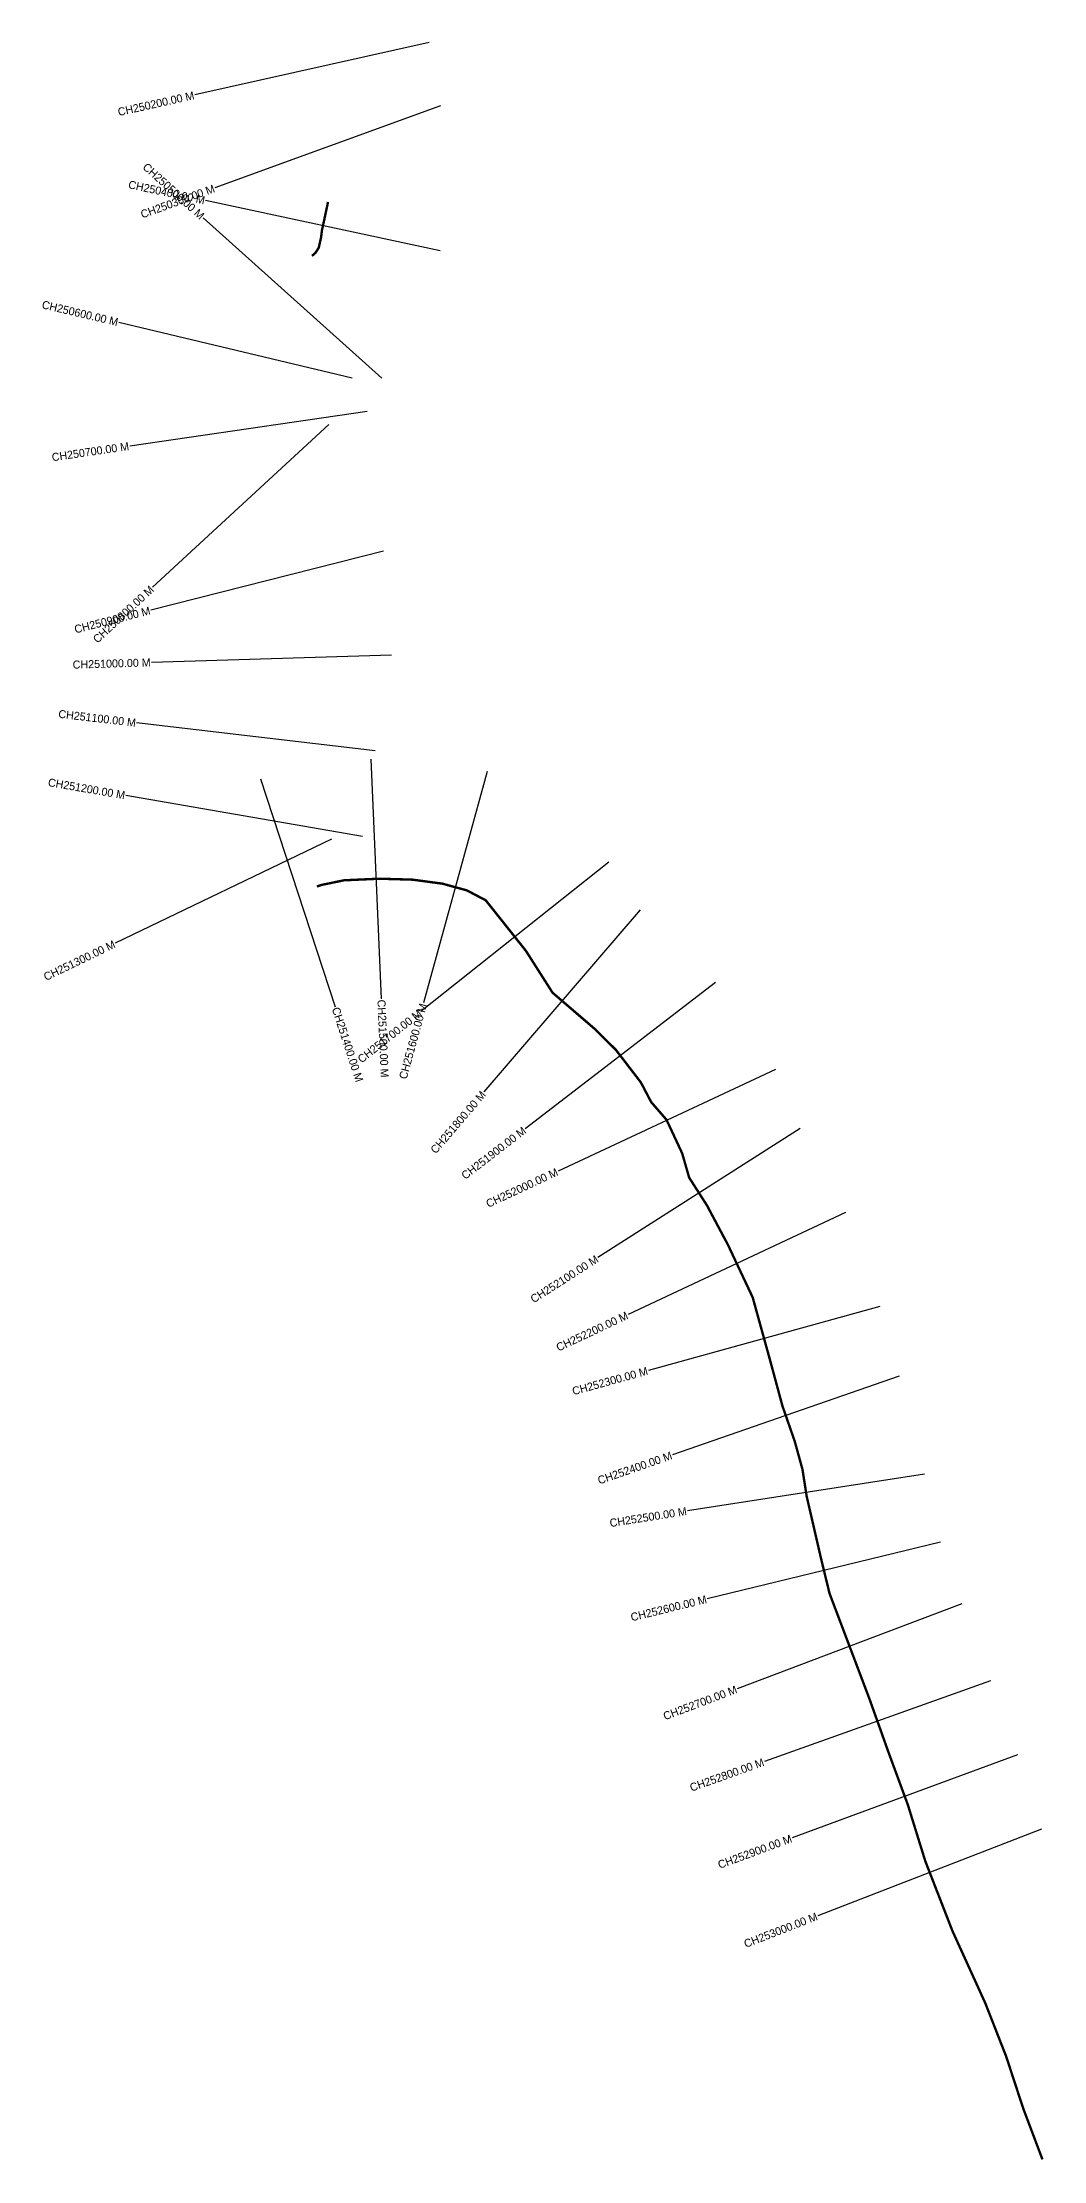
# Model space of a CAD drawing. Header units: feet. Extents: x 277441 to 282835, y 2040522 to 2045714.
# Drawn here: x 277441 to 278693, y 2040522 to 2043170 of the extents above; entities that cross this region are included whole.
import ezdxf
from ezdxf.enums import TextEntityAlignment as Align

# ---------------------------------------------------------------- set-up
doc = ezdxf.new("R2010")
doc.units = ezdxf.units.FT
doc.header["$MEASUREMENT"] = 0
for name, color, linetype in [('CS', 134, 'Continuous'), ('CSMark', 6, 'Continuous'), ('NATURALLY PROTECTED', 3, 'Continuous')]:
    doc.layers.add(name, color=color, linetype=linetype)

msp = doc.modelspace()

# ---------------------------------------------------------------- linework, layer by layer
at = {"layer": 'CS'}
for p, q in [((277924.6, 2043169.6), (277631.9, 2043103.8)), ((277939, 2043090.4), (277657.1, 2042987.8)), ((277938.7, 2042908.9), (277645.3, 2042971.7)), ((277865.5, 2042749.7), (277642.3, 2042950.3)), ((277828.7, 2042750), (277536.8, 2042819.5)), ((277847.4, 2042708.3), (277550.6, 2042665)), ((277799.4, 2042692), (277579.1, 2042488.4)), ((277867.7, 2042533.8), (277577, 2042459.9)), ((277877.6, 2042403.5), (277577.7, 2042394.6)), ((277857.2, 2042284), (277559.2, 2042319)), ((277852, 2042273.8), (277865, 2041974.1)), ((277714, 2042249.2), (277807.4, 2041964.1)), ((277997.3, 2042258.2), (277917.8, 2041968.9)), ((277841.3, 2042177), (277545.7, 2042228.2)), ((277802.7, 2042173.8), (277532.5, 2042043.5)), ((278149.3, 2042144.7), (277914.4, 2041958.2)), ((278188.5, 2042085.3), (277993.3, 2041857.6)), ((278282.5, 2041994.5), (278044.8, 2041811.6)), ((278357.7, 2041885.6), (278085.8, 2041758.8)), ((278388.5, 2041812), (278135.6, 2041650.6)), ((278445, 2041706.9), (278173.4, 2041579.5)), ((278487.8, 2041589.6), (278198.7, 2041509.6)), ((278512, 2041502.6), (278228.7, 2041404)), ((278544, 2041379.9), (278247.6, 2041333.9)), ((278563.9, 2041294.8), (278272.4, 2041224.1)), ((278590.4, 2041217.9), (278309.8, 2041111.7)), ((278626.2, 2041121.5), (278343.7, 2041020.7)), ((278659.9, 2041029.1), (278378.4, 2040925.2)), ((278690.1, 2040936.4), (278410.4, 2040827.9))]:
    msp.add_line(p, q, dxfattribs=at)
at = {"layer": 'NATURALLY PROTECTED', "color": 2, "const_width": 3, "flags": 128}
for points in [[(277798.4, 2042970.1), (277794.8, 2042953.1), (277790.9, 2042935.2), (277789.7, 2042925.8), (277786.8, 2042912.9), (277783.5, 2042907.7), (277781.3, 2042905.1), (277778.2, 2042902.7)], [(277784.5, 2042114.5), (277790.7, 2042116.5), (277818.3, 2042122.2), (277862.4, 2042124.2), (277904.1, 2042123), (277941.3, 2042118), (277971.9, 2042109.6), (277995.5, 2042097.2), (278045.7, 2042034), (278079, 2041981.7), (278130.6, 2041937.4), (278158.1, 2041910.3), (278189.4, 2041869.5), (278202.3, 2041844.9), (278221.4, 2041822.9), (278240.9, 2041781.1), (278249.7, 2041750.6), (278271.9, 2041715.9), (278298.3, 2041666.3), (278329.1, 2041600.8), (278350.1, 2041524.9), (278366.3, 2041465.1), (278381.6, 2041421.1), (278391.3, 2041385.9), (278396.5, 2041352.5), (278414.1, 2041276.1), (278425.1, 2041230.9), (278475.2, 2041098.5), (278498.8, 2041032.3), (278523, 2040966.6), (278544.7, 2040896.5), (278578.7, 2040809), (278619.9, 2040718.4), (278645.8, 2040652.3), (278667.2, 2040587), (278691.2, 2040523.4)]]:
    msp.add_lwpolyline(points, dxfattribs=at)

# ---------------------------------------------------------------- texts
at = {"layer": 'CSMark'}
for s, rotation, p in [('CH250200.00 M', 12.6583, (277630.9, 2043103.6)), ('CH250500.00 M', 318.0529, (277641.6, 2042951)), ('CH250400.00 M', 347.9167, (277644.4, 2042971.9)), ('CH250300.00 M', 20.0129, (277656.2, 2042987.4)), ('CH250600.00 M', 346.615, (277535.9, 2042819.7)), ('CH250700.00 M', 8.2891, (277549.6, 2042664.9)), ('CH250800.00 M', 42.7587, (277578.4, 2042487.7)), ('CH250900.00 M', 14.272, (277576, 2042459.6)), ('CH251000.00 M', 1.6951, (277576.7, 2042394.6)), ('CH251100.00 M', 353.3131, (277558.3, 2042319.1)), ('CH251200.00 M', 350.182, (277544.7, 2042228.4)), ('CH251300.00 M', 25.7372, (277531.6, 2042043.1)), ('CH251700.00 M', 38.4385, (277913.6, 2041957.6)), ('CH251600.00 M', 74.6326, (277917.5, 2041968)), ('CH251800.00 M', 49.4009, (277992.7, 2041856.8)), ('CH251900.00 M', 37.5826, (278044, 2041811)), ('CH252000.00 M', 24.9877, (278084.9, 2041758.4)), ('CH252100.00 M', 32.554, (278134.8, 2041650)), ('CH252200.00 M', 25.1432, (278172.5, 2041579)), ('CH252300.00 M', 15.4605, (278197.7, 2041509.3)), ('CH252400.00 M', 19.1921, (278227.8, 2041403.7)), ('CH252500.00 M', 8.831, (278246.6, 2041333.7)), ('CH252600.00 M', 13.6451, (278271.4, 2041223.8)), ('CH252700.00 M', 20.7315, (278308.9, 2041111.4)), ('CH252800.00 M', 19.6407, (278342.7, 2041020.4)), ('CH252900.00 M', 20.2472, (278377.5, 2040924.9)), ('CH253000.00 M', 21.203, (278409.5, 2040827.6))]:
    msp.add_text(s, height=10, rotation=rotation, dxfattribs=at).set_placement(p, align=Align.MIDDLE_RIGHT)
for s, rotation, p in [('CH251500.00 M', 272.4881, (277865.1, 2041973.1)), ('CH251400.00 M', 288.1278, (277807.7, 2041963.2))]:
    msp.add_text(s, height=10, rotation=rotation, dxfattribs=at).set_placement(p, align=Align.MIDDLE_LEFT)

doc.saveas('drawing.dxf')
